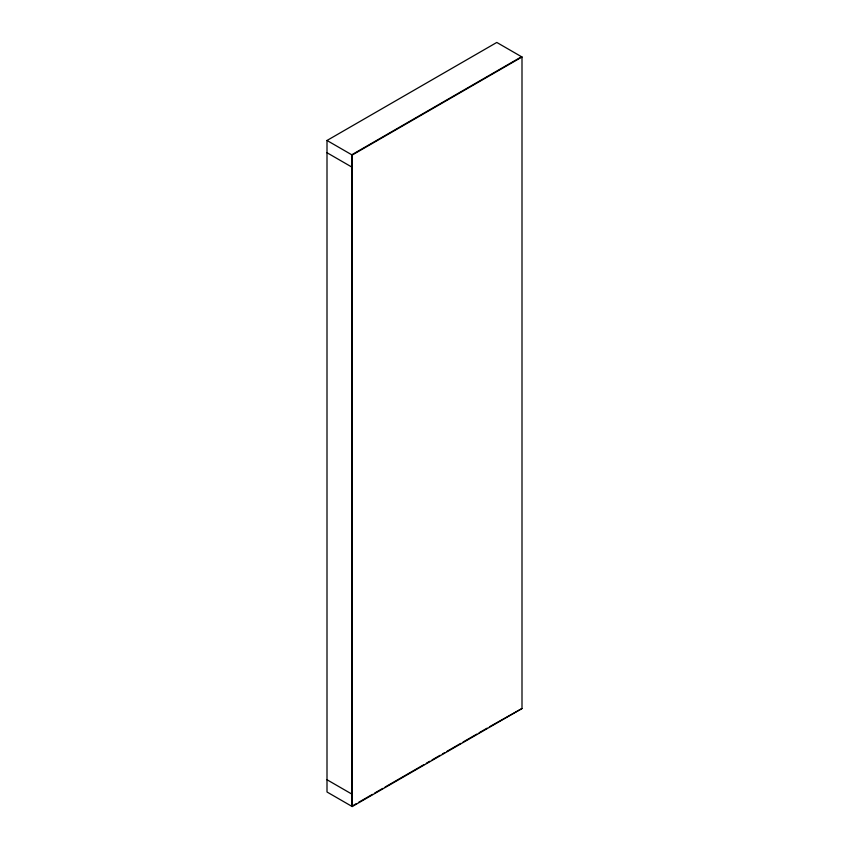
<?xml version="1.0" encoding="UTF-8"?>
<svg xmlns="http://www.w3.org/2000/svg" width="849" height="849" viewBox="0 0 849 849"><rect width="100%" height="100%" fill="white"/><g stroke="black" fill="none" stroke-linecap="round" stroke-linejoin="round"><path stroke-width="1.27" d="M327.003 140.478L496.792 42.45L521.997 57L521.997 708.522L352.208 806.55L327.003 792L327.003 140.478L352.208 155.038L521.997 57M521.562 56.745L351.762 154.783L351.762 806.295M352.908 805.637L356.347 803.642M358.649 802.316L372.414 794.367M374.706 793.051L382.74 788.413M385.032 787.087L424.044 764.567M426.336 763.24L429.774 761.256M432.067 759.929L440.1 755.292M442.393 753.965L444.696 752.639M446.988 751.312L460.752 743.374M463.045 742.047L476.82 734.098M479.112 732.772L487.146 728.134M489.438 726.808L521.997 708.522M327.003 152.735L351.762 167.03M327.003 779.743L351.762 794.038M352.208 155.038L352.208 806.55"/></g></svg>
